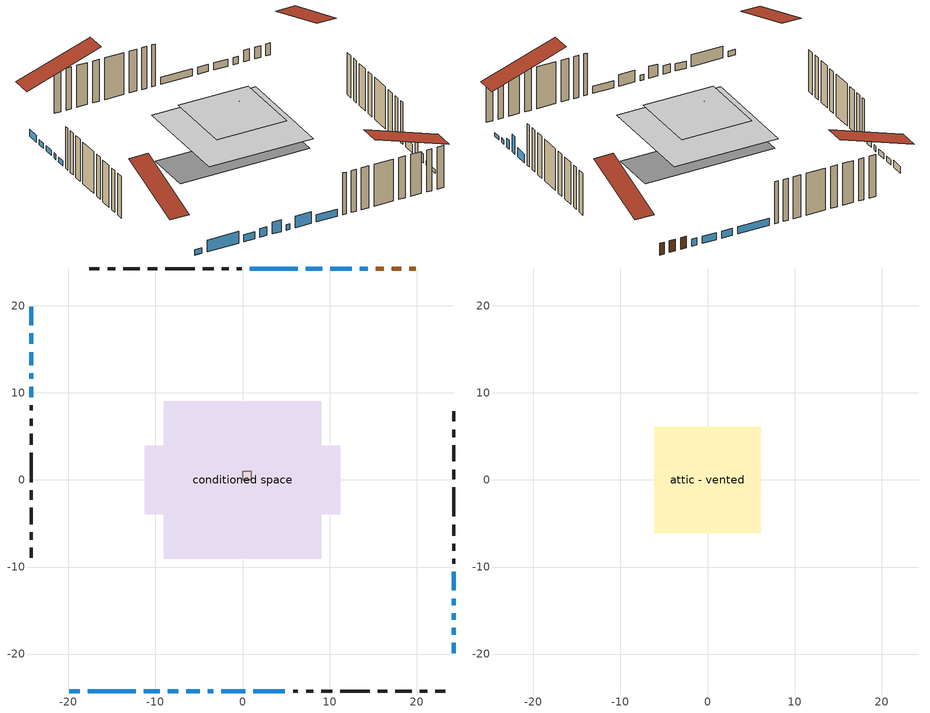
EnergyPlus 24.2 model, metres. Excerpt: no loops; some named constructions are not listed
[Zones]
central ac airloop ret air zone
 floor adiabatic (AdiabaticConst): 0,0 0,1 1,1 1,0 z0
 wall adiabatic (AdiabaticConst): 0,1 0,0 1,0 1,1 0,1 z0:1
 ceiling adiabatic (AdiabaticConst): 1,0 1,1 0,1 0,0 z1
conditioned space
 floor adiabatic (AdiabaticFloorConstruction): -9.06,-9.06 -9.06,9.06 9.06,9.06 9.06,-9.06 z4.88
 floor foundation (Slab1 construction): -11.21,-3.93 -11.21,3.93 11.21,3.93 11.21,-3.93 z0
 wall outside (AdiabaticWallConstruction 1): 19.91,24.25 19.16,24.25 / 18.23,24.25 17.18,24.25 / 16.25,24.25 15.31,24.25 z0:2.03
 wall outside (AdiabaticWallConstruction): 14.39,24.25 13.47,24.25 / -24.25,19.91 -24.25,17.78 / 12.54,24.25 10.1,24.25 / -11.35,-24.25 -9.52,-24.25 / 9.18,24.25 7.27,24.25 / 6.34,24.25 0.85,24.25 / 1.22,-24.25 4.88,-24.25 z0:1.22; -19.92,-24.25 -18.69,-24.25 / -24.25,16.85 -24.25,15.63 / -24.25,14.7 -24.25,13.18 / -24.25,12.25 -24.25,11.64 / -24.25,10.71 -24.25,9.49 / -3.99,-24.25 -3.38,-24.25 z0:0.92; 24.25,-19.92 24.25,-18.69 z0:0.61; 24.25,-17.77 24.25,-17 z0:0.76; -17.77,-24.25 -12.28,-24.25 / -6.45,-24.25 -4.92,-24.25 / -2.45,-24.25 0.29,-24.25 z0:2.03; 24.25,-16.08 24.25,-15.31 z0:1.53; 24.25,-14.38 24.25,-13.62 z0:3.05; -8.59,-24.25 -7.37,-24.25 / 24.25,-12.69 24.25,-10.56 z0:1.52
 wall outside (Wall1 construction): -0.07,24.25 -0.64,24.25 / 5.81,-24.25 6.37,-24.25 / -24.25,8.56 -24.25,7.99 / 24.25,-9.63 24.25,-9.06 z0:7.32
 wall outside (Wall3 construction): -1.57,24.25 -2.39,24.25 / 7.3,-24.25 8.12,-24.25 / -24.25,7.07 -24.25,6.25 / 24.25,-8.13 24.25,-7.32 z0:7.32
 wall outside (Wall4 construction): -3.32,24.25 -4.59,24.25 / 9.05,-24.25 10.32,-24.25 / -24.25,5.32 -24.25,4.05 / 24.25,-6.39 24.25,-5.12 z0:7.32
 wall outside (Wall5 construction): -5.51,24.25 -8.87,24.25 / 11.25,-24.25 14.61,-24.25 / -24.25,3.12 -24.25,-0.24 / 24.25,-4.19 24.25,-0.83 z0:7.32
 wall outside (Wall6 construction): -9.8,24.25 -10.91,24.25 / 15.53,-24.25 16.64,-24.25 / -24.25,-1.17 -24.25,-2.27 / 24.25,0.1 24.25,1.2 z0:7.32
 wall outside (Wall7 construction): -11.84,24.25 -13.72,24.25 / 17.57,-24.25 19.45,-24.25 / -24.25,-3.2 -24.25,-5.08 / 24.25,2.13 24.25,4.01 z0:7.32
 wall outside (Wall8 construction): -14.64,24.25 -15.51,24.25 / 20.38,-24.25 21.24,-24.25 / -24.25,-6.01 -24.25,-6.87 / 24.25,4.94 24.25,5.8 z0:7.32
 wall outside (Wall9 construction): -16.44,24.25 -17.59,24.25 / 22.17,-24.25 23.32,-24.25 / -24.25,-7.8 -24.25,-8.95 / 24.25,6.73 24.25,7.88 z0:7.32
 window (WindowConstruction 21): 14.39,24.25 13.47,24.25 z0:1.22
 window (WindowConstruction 5): -19.91,-24.25 -18.69,-24.25 z0:0.91
 window (WindowConstruction 6): -24.25,19.91 -24.25,17.78 z0:1.22
 window (WindowConstruction 7): -24.25,16.85 -24.25,15.63 z0:0.91
 window (WindowConstruction 8): 24.25,-19.91 24.25,-18.69 z0:0.61
 window (WindowConstruction 9): 24.25,-17.77 24.25,-17 z0:0.76
 window (WindowConstruction 10): 12.54,24.25 10.1,24.25 z0:1.22
 window (WindowConstruction 11): -17.77,-24.25 -12.28,-24.25 z0:2.03
 window (WindowConstruction 12): -11.35,-24.25 -9.52,-24.25 z0:1.22
 window (WindowConstruction 13): -24.25,14.7 -24.25,13.18 z0:0.91
 window (WindowConstruction 14): -24.25,12.25 -24.25,11.64 z0:0.91
 window (WindowConstruction 15): 24.25,-16.07 24.25,-15.31 z0:1.52
 window (WindowConstruction 16): 24.25,-14.38 24.25,-13.62 z0:3.05
 window (WindowConstruction 17): 9.18,24.25 7.27,24.25 z0:1.22
 window (WindowConstruction 18): -8.59,-24.25 -7.37,-24.25 z0:1.52
 window (WindowConstruction 19): -6.44,-24.25 -4.92,-24.25 z0:2.03
 window (WindowConstruction 20): -24.25,10.71 -24.25,9.49 z0:0.91
 window (WindowConstruction): 24.25,-12.69 24.25,-10.56 z0:1.52
 window (WindowConstruction 1): 6.34,24.25 0.86,24.25 z0:1.22
 window (WindowConstruction 2): -3.99,-24.25 -3.38,-24.25 z0:0.91
 window (WindowConstruction 3): -2.45,-24.25 0.29,-24.25 z0:2.03
 window (WindowConstruction 4): 1.22,-24.25 4.88,-24.25 z0:1.22
 door (Door): 19.91,24.25 19.16,24.25 z0:2.03
 door (Door 1): 18.23,24.25 17.18,24.25 z0:2.03
 door (Door 2): 16.25,24.25 15.32,24.25 z0:2.03
 ceiling adiabatic (AdiabaticFloorConstruction): 9.06,-9.06 9.06,9.06 -9.06,9.06 -9.06,-9.06 z4.88
attic - vented
 floor to conditioned space (Floor1 construction Reversed): -6.1,-6.1 -6.1,6.1 6.1,6.1 6.1,-6.1 z7.32
 floor to conditioned space (Floor2 construction Reversed): -2.62,-2.62 -2.62,2.62 2.62,2.62 2.62,-2.62 z7.32
 roof outside (Roof1 construction): 20.84,24.25,7.32 20.84,11.32,11.62 24.25,11.32,11.62 24.25,24.25,7.32; -20.84,-24.25,7.32 -20.84,-11.32,11.62 -24.25,-11.32,11.62 -24.25,-24.25,7.32; -24.25,20.84,7.32 -11.32,20.84,11.62 -11.32,24.25,11.62 -24.25,24.25,7.32; 24.25,-20.84,7.32 11.32,-20.84,11.62 11.32,-24.25,11.62 24.25,-24.25,7.32
[Construction]
Floor1 construction: ceiling loosefill ins, ceiling stud and cavity, gypsum board
Floor2 construction: ceiling loosefill ins 1, ceiling stud and cavity 1, gypsum board
[EnergyManagementSystem:Program]
central_ac_airloop_0_duct_program: Set central_ac_airloop_AH_MFR = central_ac_airloop_AH_MFR_s; Set central_ac_airloop_Fan_RTF = 0; Set central_ac_airloop_Fan_RTF = central_ac_airloop_Fan_RTF + central_ac_airloop_Fan_RTF_s; Set central_ac_airloop_AH_VFR = central_ac_airloop_AH_VFR_s; Set central_ac_airloop_AH_Tout = central_ac_airloop_AH_Tout_s; Set central_ac_airloop_AH_Wout = central_ac_airloop_AH_Wout_s; Set central_ac_airloop_RA_T = central_ac_airloop_RA_T_s; Set central_ac_airloop_Ra_W = central_ac_airloop_Ra_W_s; Set central_ac_airloop_0_DZ_T = central_ac_airloop_0_DZ_T_s; Set central_ac_airloop_0_DZ_W = central_ac_airloop_0_DZ_W_s; Run central_ac_airloop_0_duct_subroutine; Set central_ac_airloop_0_SupSensLkToCond_act = central_ac_airloop_0_SupSensLkToCond; Set central_ac_airloop_0_SupLatLkToCond_act = central_ac_airloop_0_SupLatLkToCond; Set central_ac_airloop_0_SupCondToLv_act = central_ac_airloop_0_SupCondToLv; Set central_ac_airloop_0_RetSensLkToRP_act = central_ac_airloop_0_RetSensLkToRP; Set central_ac_airloop_0_RetLatLkToRP_act = central_ac_airloop_0_RetLatLkToRP; Set central_ac_airloop_0_RetCondToRP_act = central_ac_airloop_0_RetCondToRP; Set central_ac_airloop_0_RetCondToDZ_act = central_ac_airloop_0_RetCondToDZ; Set central_ac_airloop_0_SupCondToDZ_act = central_ac_airloop_0_SupCondToDZ; Set central_ac_airloop_0_SupSensLkToDZ_act = central_ac_airloop_0_SupSensLkToDZ; Set central_ac_airloop_0_SupLatLkToDZ_act = central_ac_airloop_0_SupLatLkToDZ; Set central_ac_airloop_0_ZoneMixDZToCond_mix_act = central_ac_airloop_0_ZoneMixDZToCond; Set central_ac_airloop_0_ZoneMixCondToDZ_mix_act = central_ac_airloop_0_ZoneMixCondToDZ
central_ac_supply_fan_disaggregate_program: Set central_ac_supply_fan_clg = 0; If central_ac_clg_coil_s > 0; Set central_ac_supply_fan_clg = central_ac_supply_fan_s; EndIf
component_loads_program: Set loads_htg_walls = 0; Set loads_htg_rim_joists = 0; Set loads_htg_foundation_walls = 0; Set loads_htg_floors = 0; Set loads_htg_slabs = 0; Set loads_htg_ceilings = 0; Set loads_htg_roofs = 0; Set loads_htg_windows_conduction = 0; Set loads_htg_windows_solar = 0; Set loads_htg_doors = 0; Set loads_htg_skylights_conduction = 0; Set loads_htg_skylights_solar = 0; Set loads_htg_internal_mass = 0; Set loads_htg_intgains = 0; Set loads_htg_lighting = 0; Set loads_htg_infil = 0; Set loads_htg_mechvent = 0; Set loads_htg_natvent = 0; Set loads_htg_whf = 0; Set loads_htg_ducts = 0; Set loads_clg_walls = 0; Set loads_clg_rim_joists = 0; Set loads_clg_foundation_walls = 0; Set loads_clg_floors = 0; Set loads_clg_slabs = 0; Set loads_clg_ceilings = 0; Set loads_clg_roofs = 0; Set loads_clg_windows_conduction = 0; Set loads_clg_windows_solar = 0; Set loads_clg_doors = 0; Set loads_clg_skylights_conduction = 0; Set loads_clg_skylights_solar = 0; Set loads_clg_internal_mass = 0; Set loads_clg_intgains = 0; Set loads_clg_lighting = 0; Set loads_clg_infil = 0; Set loads_clg_mechvent = 0; Set loads_clg_natvent = 0; Set loads_clg_whf = 0; Set loads_clg_ducts = 0; Set hr_walls = 0; Set hr_walls = hr_walls + s_conv_5 + s_ig_5 + s_sol_5 + s_lgt_5 + s_surf_5; Set hr_walls = hr_walls + s_conv_6 + s_ig_6 + s_sol_6 + s_lgt_6 + s_surf_6; Set hr_walls = hr_walls + s_conv_7 + s_ig_7 + s_sol_7 + s_lgt_7 + s_surf_7; Set hr_walls = hr_walls + s_conv_8 + s_ig_8 + s_sol_8 + s_lgt_8 + s_surf_8; Set hr_walls = hr_walls + s_conv_9 + s_ig_9 + s_sol_9 + s_lgt_9 + s_surf_9; Set hr_walls = hr_walls + s_conv_10 + s_ig_10 + s_sol_10 + s_lgt_10 + s_surf_10; Set hr_walls = hr_walls + s_conv_11 + s_ig_11 + s_sol_11 + s_lgt_11 + s_surf_11; Set hr_walls = hr_walls + s_conv_12 + s_ig_12 + s_sol_12 + s_lgt_12 + s_surf_12; Set hr_walls = hr_walls + s_conv_13 + s_ig_13 + s_sol_13 + s_lgt_13 + s_surf_13; Set hr_walls = hr_walls + s_conv_14 + s_ig_14 + s_sol_14 + s_lgt_14 + s_surf_14; Set hr_walls = hr_walls + s_conv_15 + s_ig_15 + s_sol_15 + s_lgt_15 + s_surf_15; Set hr_walls = hr_walls + s_conv_16 + s_ig_16 + s_sol_16 + s_lgt_16 + s_surf_16; Set hr_walls = hr_walls + s_conv_17 + s_ig_17 + s_sol_17 + s_lgt_17 + s_surf_17; Set hr_walls = hr_walls + s_conv_18 + s_ig_18 + s_sol_18 + s_lgt_18 + s_surf_18; Set hr_walls = hr_walls + s_conv_19 + s_ig_19 + s_sol_19 + s_lgt_19 + s_surf_19; Set hr_walls = hr_walls + s_conv_20 + s_ig_20 + s_sol_20 + s_lgt_20 + s_surf_20; Set hr_walls = hr_walls + s_conv_21 + s_ig_21 + s_sol_21 + s_lgt_21 + s_surf_21; Set hr_walls = hr_walls + s_conv_22 + s_ig_22 + s_sol_22 + s_lgt_22 + s_surf_22; Set hr_walls = hr_walls + s_conv_23 + s_ig_23 + s_sol_23 + s_lgt_23 + s_surf_23; Set hr_walls = hr_walls + s_conv_24 + s_ig_24 + s_sol_24 + s_lgt_24 + s_surf_24; Set hr_walls = hr_walls + s_conv_25 + s_ig_25 + s_sol_25 + s_lgt_25 + s_surf_25; Set hr_walls = hr_walls + s_conv_26 + s_ig_26 + s_sol_26 + s_lgt_26 + s_surf_26; Set hr_walls = hr_walls + s_conv_27 + s_ig_27 + s_sol_27 + s_lgt_27 + s_surf_27; Set hr_walls = hr_walls + s_conv_28 + s_ig_28 + s_sol_28 + s_lgt_28 + s_surf_28; Set hr_walls = hr_walls + s_conv_29 + s_ig_29 + s_sol_29 + s_lgt_29 + s_surf_29; Set hr_walls = hr_walls + s_conv_30 + s_ig_30 + s_sol_30 + s_lgt_30 + s_surf_30; Set hr_walls = hr_walls + s_conv_31 + s_ig_31 + s_sol_31 + s_lgt_31 + s_surf_31; Set hr_walls = hr_walls + s_conv_32 + s_ig_32 + s_sol_32 + s_lgt_32 + s_surf_32; Set hr_walls = hr_walls + s_conv_33 + s_ig_33 + s_sol_33 + s_lgt_33 + s_surf_33; Set hr_walls = hr_walls + s_conv_34 + s_ig_34 + s_sol_34 + s_lgt_34 + s_surf_34; Set hr_walls = hr_walls + s_conv_35 + s_ig_35 + s_sol_35 + s_lgt_35 + s_surf_35; Set hr_walls = hr_walls + s_conv_36 + s_ig_36 + s_sol_36 + s_lgt_36 + s_surf_36; Set hr_rim_joists = 0; Set hr_foundation_walls = 0; Set hr_floors = 0; Set hr_slabs = 0; Set hr_slabs = hr_slabs + s_conv_4 + s_ig_4 + s_sol_4 + s_lgt_4 + s_surf_4; Set hr_ceilings = 0; Set hr_ceilings = hr_ceilings + s_conv + s_ig + s_sol + s_lgt + s_surf; Set hr_ceilings = hr_ceilings + s_conv_1 + s_ig_1 + s_sol_1 + s_lgt_1 + s_surf_1; Set hr_roofs = 0; Set hr_windows_conduction = 0; Set hr_windows_conduction = hr_windows_conduction + ss_conv_3; Set hr_windows_conduction = hr_windows_conduction + ss_ig_3; Set hr_windows_conduction = hr_windows_conduction + ss_surf_3; Set hr_windows_conduction = hr_windows_conduction + ss_conv_4; Set hr_windows_conduction = hr_windows_conduction + ss_ig_4; Set hr_windows_conduction = hr_windows_conduction + ss_surf_4; Set hr_windows_conduction = hr_windows_conduction + ss_conv_5; Set hr_windows_conduction = hr_windows_conduction + ss_ig_5; Set hr_windows_conduction = hr_windows_conduction + ss_surf_5; Set hr_windows_conduction = hr_windows_conduction + ss_conv_6; Set hr_windows_conduction = hr_windows_conduction + ss_ig_6; Set hr_windows_conduction = hr_windows_conduction + ss_surf_6; Set hr_windows_conduction = hr_windows_conduction + ss_conv_7; Set hr_windows_conduction = hr_windows_conduction + ss_ig_7; Set hr_windows_conduction = hr_windows_conduction + ss_surf_7; Set hr_windows_conduction = hr_windows_conduction + ss_conv_8; Set hr_windows_conduction = hr_windows_conduction + ss_ig_8; Set hr_windows_conduction = hr_windows_conduction + ss_surf_8; Set hr_windows_conduction = hr_windows_conduction + ss_conv_9; Set hr_windows_conduction = hr_windows_conduction + ss_ig_9; Set hr_windows_conduction = hr_windows_conduction + ss_surf_9; Set hr_windows_conduction = hr_windows_conduction + ss_conv_10; Set hr_windows_conduction = hr_windows_conduction + ss_ig_10; Set hr_windows_conduction = hr_windows_conduction + ss_surf_10; Set hr_windows_conduction = hr_windows_conduction + ss_conv_11; Set hr_windows_conduction = hr_windows_conduction + ss_ig_11; Set hr_windows_conduction = hr_windows_conduction + ss_surf_11; Set hr_windows_conduction = hr_windows_conduction + ss_conv_12; Set hr_windows_conduction = hr_windows_conduction + ss_ig_12; Set hr_windows_conduction = hr_windows_conduction + ss_surf_12; Set hr_windows_conduction = hr_windows_conduction + ss_conv_13; Set hr_windows_conduction = hr_windows_conduction + ss_ig_13; Set hr_windows_conduction = hr_windows_conduction + ss_surf_13; Set hr_windows_conduction = hr_windows_conduction + ss_conv_14; Set hr_windows_conduction = hr_windows_conduction + ss_ig_14; Set hr_windows_conduction = hr_windows_conduction + ss_surf_14; Set hr_windows_conduction = hr_windows_conduction + ss_conv_15; Set hr_windows_conduction = hr_windows_conduction + ss_ig_15; Set hr_windows_conduction = hr_windows_conduction + ss_surf_15; Set hr_windows_conduction = hr_windows_conduction + ss_conv_16; Set hr_windows_conduction = hr_windows_conduction + ss_ig_16; Set hr_windows_conduction = hr_windows_conduction + ss_surf_16; Set hr_windows_conduction = hr_windows_conduction + ss_conv_17; Set hr_windows_conduction = hr_windows_conduction + ss_ig_17; Set hr_windows_conduction = hr_windows_conduction + ss_surf_17; Set hr_windows_conduction = hr_windows_conduction + ss_conv_18; Set hr_windows_conduction = hr_windows_conduction + ss_ig_18; Set hr_windows_conduction = hr_windows_conduction + ss_surf_18; Set hr_windows_conduction = hr_windows_conduction + ss_conv_19; Set hr_windows_conduction = hr_windows_conduction + ss_ig_19; Set hr_windows_conduction = hr_windows_conduction + ss_surf_19; Set hr_windows_conduction = hr_windows_conduction + ss_conv_20; Set hr_windows_conduction = hr_windows_conduction + ss_ig_20; Set hr_windows_conduction = hr_windows_conduction + ss_surf_20; Set hr_windows_conduction = hr_windows_conduction + ss_conv_21; Set hr_windows_conduction = hr_windows_conduction + ss_ig_21; Set hr_windows_conduction = hr_windows_conduction + ss_surf_21; Set hr_windows_conduction = hr_windows_conduction + ss_conv_22; Set hr_windows_conduction = hr_windows_conduction + ss_ig_22; Set hr_windows_conduction = hr_windows_conduction + ss_surf_22; Set hr_windows_conduction = hr_windows_conduction + ss_conv_23; Set hr_windows_conduction = hr_windows_conduction + ss_ig_23; Set hr_windows_conduction = hr_windows_conduction + ss_surf_23; Set hr_windows_conduction = hr_windows_conduction + ss_conv_24; Set hr_windows_conduction = hr_windows_conduction + ss_ig_24; Set hr_windows_conduction = hr_windows_conduction + ss_surf_24; Set hr_windows_solar = 0; Set hr_windows_solar = hr_windows_solar - ss_trans_in * ZoneTimestep * 3600 + ss_back_out * ZoneTimestep * 3600 + ss_trans_out * ZoneTimestep * 3600; Set hr_windows_solar = hr_windows_solar - ss_trans_in_1 * ZoneTimestep * 3600 + ss_back_out_1 * ZoneTimestep * 3600 + ss_trans_out_1 * ZoneTimestep * 3600; Set hr_windows_solar = hr_windows_solar - ss_trans_in_2 * ZoneTimestep * 3600 + ss_back_out_2 * ZoneTimestep * 3600 + ss_trans_out_2 * ZoneTimestep * 3600; Set hr_windows_solar = hr_windows_solar - ss_trans_in_3 * ZoneTimestep * 3600 + ss_back_out_3 * ZoneTimestep * 3600 + ss_trans_out_3 * ZoneTimestep * 3600; Set hr_windows_solar = hr_windows_solar - ss_trans_in_4 * ZoneTimestep * 3600 + ss_back_out_4 * ZoneTimestep * 3600 + ss_trans_out_4 * ZoneTimestep * 3600; Set hr_windows_solar = hr_windows_solar - ss_trans_in_5 * ZoneTimestep * 3600 + ss_back_out_5 * ZoneTimestep * 3600 + ss_trans_out_5 * ZoneTimestep * 3600; Set hr_windows_solar = hr_windows_solar - ss_trans_in_6 * ZoneTimestep * 3600 + ss_back_out_6 * ZoneTimestep * 3600 + ss_trans_out_6 * ZoneTimestep * 3600; Set hr_windows_solar = hr_windows_solar - ss_trans_in_7 * ZoneTimestep * 3600 + ss_back_out_7 * ZoneTimestep * 3600 + ss_trans_out_7 * ZoneTimestep * 3600; Set hr_windows_solar = hr_windows_solar - ss_trans_in_8 * ZoneTimestep * 3600 + ss_back_out_8 * ZoneTimestep * 3600 + ss_trans_out_8 * ZoneTimestep * 3600; Set hr_windows_solar = hr_windows_solar - ss_trans_in_9 * ZoneTimestep * 3600 + ss_back_out_9 * ZoneTimestep * 3600 + ss_trans_out_9 * ZoneTimestep * 3600; Set hr_windows_solar = hr_windows_solar - ss_trans_in_10 * ZoneTimestep * 3600 + ss_back_out_10 * ZoneTimestep * 3600 + ss_trans_out_10 * ZoneTimestep * 3600; Set hr_windows_solar = hr_windows_solar - ss_trans_in_11 * ZoneTimestep * 3600 + ss_back_out_11 * ZoneTimestep * 3600 + ss_trans_out_11 * ZoneTimestep * 3600; Set hr_windows_solar = hr_windows_solar - ss_trans_in_12 * ZoneTimestep * 3600 + ss_back_out_12 * ZoneTimestep * 3600 + ss_trans_out_12 * ZoneTimestep * 3600; Set hr_windows_solar = hr_windows_solar - ss_trans_in_13 * ZoneTimestep * 3600 + ss_back_out_13 * ZoneTimestep * 3600 + ss_trans_out_13 * ZoneTimestep * 3600; Set hr_windows_solar = hr_windows_solar - ss_trans_in_14 * ZoneTimestep * 3600 + ss_back_out_14 * ZoneTimestep * 3600 + ss_trans_out_14 * ZoneTimestep * 3600; Set hr_windows_solar = hr_windows_solar - ss_trans_in_15 * ZoneTimestep * 3600 + ss_back_out_15 * ZoneTimestep * 3600 + ss_trans_out_15 * ZoneTimestep * 3600; Set hr_windows_solar = hr_windows_solar - ss_trans_in_16 * ZoneTimestep * 3600 + ss_back_out_16 * ZoneTimestep * 3600 + ss_trans_out_16 * ZoneTimestep * 3600; Set hr_windows_solar = hr_windows_solar - ss_trans_in_17 * ZoneTimestep * 3600 + ss_back_out_17 * ZoneTimestep * 3600 + ss_trans_out_17 * ZoneTimestep * 3600; Set hr_windows_solar = hr_windows_solar - ss_trans_in_18 * ZoneTimestep * 3600 + ss_back_out_18 * ZoneTimestep * 3600 + ss_trans_out_18 * ZoneTimestep * 3600; Set hr_windows_solar = hr_windows_solar - ss_trans_in_19 * ZoneTimestep * 3600 + ss_back_out_19 * ZoneTimestep * 3600 + ss_trans_out_19 * ZoneTimestep * 3600; Set hr_windows_solar = hr_windows_solar - ss_trans_in_20 * ZoneTimestep * 3600 + ss_back_out_20 * ZoneTimestep * 3600 + ss_trans_out_20 * ZoneTimestep * 3600; Set hr_windows_solar = hr_windows_solar - ss_trans_in_21 * ZoneTimestep * 3600 + ss_back_out_21 * ZoneTimestep * 3600 + ss_trans_out_21 * ZoneTimestep * 3600; Set hr_doors = 0; Set hr_doors = hr_doors + ss_sol; Set hr_doors = hr_doors + ss_lgt; Set hr_doors = hr_doors + ss_conv; Set hr_doors = hr_doors + ss_ig; Set hr_doors = hr_doors + ss_surf; Set hr_doors = hr_doors + ss_sol_1; Set hr_doors = hr_doors + ss_lgt_1; Set hr_doors = hr_doors + ss_conv_1; Set hr_doors = hr_doors + ss_ig_1; Set hr_doors = hr_doors + ss_surf_1; Set hr_doors = hr_doors + ss_sol_2; Set hr_doors = hr_doors + ss_lgt_2; Set hr_doors = hr_doors + ss_conv_2; Set hr_doors = hr_doors + ss_ig_2; Set hr_doors = hr_doors + ss_surf_2; Set hr_skylights_conduction = 0; Set hr_skylights_solar = 0; Set hr_internal_mass = 0; Set hr_internal_mass = hr_internal_mass + s_conv_2 + s_ig_2 + s_sol_2 + s_lgt_2 + s_surf_2; Set hr_internal_mass = hr_internal_mass + s_conv_3 + s_ig_3 + s_sol_3 + s_lgt_3 + s_surf_3; Set hr_internal_mass = hr_internal_mass + im_conv + im_ig + im_sol + im_lgt + im_surf; Set hr_internal_mass = hr_internal_mass + im_conv_1 + im_ig_1 + im_sol_1 + im_lgt_1 + im_surf_1; Set hr_intgains = 0; Set hr_intgains = hr_intgains - ig_ee_conv - ig_ee_rad - ig_ee_conv_1 - ig_ee_rad_1 - ig_ee_conv_2 - ig_ee_rad_2 - ig_ee_conv_3 - ig_ee_rad_3 - ig_ee_conv_4 - ig_ee_rad_4 - ig_ee_conv_5 - ig_ee_rad_5 - ig_ee_conv_6 - ig_ee_rad_6 - ig_oe_conv - ig_oe_rad - ig_oe_conv_1 - ig_oe_rad_1 - ig_oe_conv_2 - ig_oe_rad_2 - ig_oe_conv_3 - ig_oe_rad_3 - ig_oe_conv_4 - ig_oe_rad_4 - ig_ppl_conv - ig_ppl_rad; Set hr_lighting = 0; Set hr_lighting = hr_lighting - ig_lgt_conv - ig_lgt_rad - ig_lgt_vis; Set hr_infil = 0; Set hr_infil = hr_infil - airflow_gain + airflow_loss; Set hr_natvent = 0; Set hr_natvent = hr_natvent - airflow_gain_1 + airflow_loss_1; Set hr_whf = 0; Set hr_whf = hr_whf - airflow_gain_2 + airflow_loss_2; Set hr_mechvent = 0; Set hr_mechvent = hr_mechvent - mv_conv - mv_rad - mv_conv_1 - mv_rad_1 - mv_conv_2 - mv_rad_2 - mv_conv_3 - mv_rad_3; Set hr_ducts = 0; Set hr_ducts = hr_ducts - ducts_conv - ducts_rad - ducts_conv_1 - ducts_rad_1 - ducts_conv_2 - ducts_rad_2 - ducts_conv_3 - ducts_rad_3 - ducts_conv_4 - ducts_rad_4 - ducts_conv_5 - ducts_rad_5; Set hr_intgains = hr_intgains + dhw_loss * (0.64*(1-dhw_rtf) + 1.0*dhw_rtf); Set hr_ducts = hr_ducts + (duct_mix_loss_1 - duct_mix_gain_1); Set htg_mode = 0; Set clg_mode = 0; If (htg_load_cond > 0); Set htg_mode = 1.0; ElseIf (clg_load_cond > 0); Set clg_mode = 1.0; Else; Set htg_season = 0; Set clg_season = 0; If ((DayOfYear >= 1) && (DayOfYear <= 365)); Set clg_season = 1; EndIf; If ((DayOfYear >= 1) && (DayOfYear <= 365)); Set htg_season = 1; EndIf; If ((airflow_gain_1 <> 0) || (airflow_loss_1 <> 0)) && (clg_season == 1); Set clg_mode = 1.0; ElseIf ((airflow_gain_2 <> 0) || (airflow_loss_2 <> 0)) && (clg_season == 1); Set clg_mode = 1.0; Else; Set Tmid_setpoint = (htg_sp_s_1 + clg_sp_s_1) / 2; If (tin_s_1 > Tmid_setpoint) && (clg_season == 1); Set clg_mode = 1.0; ElseIf (tin_s_1 < Tmid_setpoint) && (htg_season == 1); Set htg_mode = 1.0; EndIf; EndIf; EndIf; Set loads_htg_walls = loads_htg_walls + (hr_walls * htg_mode * 1); Set loads_htg_rim_joists = loads_htg_rim_joists + (hr_rim_joists * htg_mode * 1); Set loads_htg_foundation_walls = loads_htg_foundation_walls + (hr_foundation_walls * htg_mode * 1); Set loads_htg_floors = loads_htg_floors + (hr_floors * htg_mode * 1); Set loads_htg_slabs = loads_htg_slabs + (hr_slabs * htg_mode * 1); Set loads_htg_ceilings = loads_htg_ceilings + (hr_ceilings * htg_mode * 1); Set loads_htg_roofs = loads_htg_roofs + (hr_roofs * htg_mode * 1); Set loads_htg_windows_conduction = loads_htg_windows_conduction + (hr_windows_conduction * htg_mode * 1); Set loads_htg_windows_solar = loads_htg_windows_solar + (hr_windows_solar * htg_mode * 1); Set loads_htg_doors = loads_htg_doors + (hr_doors * htg_mode * 1); Set loads_htg_skylights_conduction = loads_htg_skylights_conduction + (hr_skylights_conduction * htg_mode * 1); Set loads_htg_skylights_solar = loads_htg_skylights_solar + (hr_skylights_solar * htg_mode * 1); Set loads_htg_internal_mass = loads_htg_internal_mass + (hr_internal_mass * htg_mode * 1); Set loads_htg_intgains = loads_htg_intgains + (hr_intgains * htg_mode * 1); Set loads_htg_lighting = loads_htg_lighting + (hr_lighting * htg_mode * 1); Set loads_htg_infil = loads_htg_infil + (hr_infil * htg_mode * 1); Set loads_htg_mechvent = loads_htg_mechvent + (hr_mechvent * htg_mode * 1); Set loads_htg_natvent = loads_htg_natvent + (hr_natvent * htg_mode * 1); Set loads_htg_whf = loads_htg_whf + (hr_whf * htg_mode * 1); Set loads_htg_ducts = loads_htg_ducts + (hr_ducts * htg_mode * 1); Set loads_clg_walls = loads_clg_walls + (-hr_walls * clg_mode * 1); Set loads_clg_rim_joists = loads_clg_rim_joists + (-hr_rim_joists * clg_mode * 1); Set loads_clg_foundation_walls = loads_clg_foundation_walls + (-hr_foundation_walls * clg_mode * 1); Set loads_clg_floors = loads_clg_floors + (-hr_floors * clg_mode * 1); Set loads_clg_slabs = loads_clg_slabs + (-hr_slabs * clg_mode * 1); Set loads_clg_ceilings = loads_clg_ceilings + (-hr_ceilings * clg_mode * 1); Set loads_clg_roofs = loads_clg_roofs + (-hr_roofs * clg_mode * 1); Set loads_clg_windows_conduction = loads_clg_windows_conduction + (-hr_windows_conduction * clg_mode * 1); Set loads_clg_windows_solar = loads_clg_windows_solar + (-hr_windows_solar * clg_mode * 1); Set loads_clg_doors = loads_clg_doors + (-hr_doors * clg_mode * 1); Set loads_clg_skylights_conduction = loads_clg_skylights_conduction + (-hr_skylights_conduction * clg_mode * 1); Set loads_clg_skylights_solar = loads_clg_skylights_solar + (-hr_skylights_solar * clg_mode * 1); Set loads_clg_internal_mass = loads_clg_internal_mass + (-hr_internal_mass * clg_mode * 1); Set loads_clg_intgains = loads_clg_intgains + (-hr_intgains * clg_mode * 1); Set loads_clg_lighting = loads_clg_lighting + (-hr_lighting * clg_mode * 1); Set loads_clg_infil = loads_clg_infil + (-hr_infil * clg_mode * 1); Set loads_clg_mechvent = loads_clg_mechvent + (-hr_mechvent * clg_mode * 1); Set loads_clg_natvent = loads_clg_natvent + (-hr_natvent * clg_mode * 1); Set loads_clg_whf = loads_clg_whf + (-hr_whf * clg_mode * 1); Set loads_clg_ducts = loads_clg_ducts + (-hr_ducts * clg_mode * 1)
fridge_schedule_program: Set Tin = fridge_tin_s*(9.0/5.0)+32.0; Set fridge_schedule_act = 0; If (Hour == 0); Set fridge_schedule_act = (-0.487+0.019*Tin); ElseIf (Hour == 1); Set fridge_schedule_act = (-0.34+0.016*Tin); ElseIf (Hour == 2); Set fridge_schedule_act = (-0.37+0.017*Tin); ElseIf (Hour == 3); Set fridge_schedule_act = (-0.361+0.016*Tin); ElseIf (Hour == 4); Set fridge_schedule_act = (-0.515+0.018*Tin); ElseIf (Hour == 5); Set fridge_schedule_act = (-0.684+0.021*Tin); ElseIf (Hour == 6); Set fridge_schedule_act = (-0.471+0.019*Tin); ElseIf (Hour == 7); Set fridge_schedule_act = (-0.159+0.015*Tin); ElseIf (Hour == 8); Set fridge_schedule_act = (-0.079+0.015*Tin); ElseIf (Hour == 9); Set fridge_schedule_act = (-0.417+0.019*Tin); ElseIf (Hour == 10); Set fridge_schedule_act = (-0.411+0.018*Tin); ElseIf (Hour == 11); Set fridge_schedule_act = (-0.386+0.018*Tin); ElseIf (Hour == 12); Set fridge_schedule_act = (-0.24+0.016*Tin); ElseIf (Hour == 13); Set fridge_schedule_act = (-0.314+0.017*Tin); ElseIf (Hour == 14); Set fridge_schedule_act = (-0.16+0.015*Tin); ElseIf (Hour == 15); Set fridge_schedule_act = (-0.121+0.015*Tin); ElseIf (Hour == 16); Set fridge_schedule_act = (-0.469+0.02*Tin); ElseIf (Hour == 17); Set fridge_schedule_act = (-0.412+0.02*Tin); ElseIf (Hour == 18); Set fridge_schedule_act = (-0.091+0.017*Tin); ElseIf (Hour == 19); Set fridge_schedule_act = (0.077+0.014*Tin); ElseIf (Hour == 20); Set fridge_schedule_act = (-0.118+0.016*Tin); ElseIf (Hour == 21); Set fridge_schedule_act = (-0.247+0.017*Tin); ElseIf (Hour == 22); Set fridge_schedule_act = (-0.445+0.019*Tin); ElseIf (Hour == 23); Set fridge_schedule_act = (-0.544+0.02*Tin); EndIf
infil_program: Set p_m = 0.14; Set p_s = 0.22; Set s_m = 270; Set s_s = 370; Set z_m = 9.99744; Set z_s = 5.356040220892129; Set f_t = (((s_m/z_m)^p_m)*((z_s/s_s)^p_s)); Set Tdiff = tin_s-tout_s; Set dT = @Abs Tdiff; Set c = 0.1957; Set Cs = 0.0978; Set Cw = 0.1507; Set n = 0.65; Set sft = (f_t*0.54); Set temp1 = ((c*Cw)*((sft*site_vw_s)^(2*n)))^2; Set Qinf = (((c*Cs*(dT^n))^2)+temp1)^0.5; Set Qinf = (@Max Qinf 0); Set mech_vent_house_fan_sensible_load_act = 0.0; Set mech_vent_house_fan_latent_load_act = 0.0; Set OASupInPb = out_pb_s; Set OASupInTemp = tout_s; Set OASupInW = out_wt_s; Set OASupRho = (@RhoAirFnPbTdbW OASupInPb OASupInTemp OASupInW); Set OASupCp = (@CpAirFnW OASupInW); Set OASupInEnth = (@HFnTdbW OASupInTemp OASupInW); Set ZoneTemp = tin_s; Set ZoneW = win_s; Set ZoneCp = (@CpAirFnW ZoneW); Set ZoneAirEnth = (@HFnTdbW ZoneTemp ZoneW); Set mech_vent_house_fan_cfis_act = 0.0; Set QWHV_cfis_sup = 0.0; Set QWHV_cfis_suppl_sup = 0.0; Set QWHV_cfis_suppl_exh = 0.0; Set Qrange = 0; Set Qbath = 0; Set Qdryer = 0; Set Qdryer = Qdryer + 0.00308 * clothes_dryer_exhaust_0_sch_s; Set QWHV_sup = 0.02667; Set QWHV_exh = 0.02667; Set Qsupply = QWHV_sup + QWHV_cfis_sup + QWHV_cfis_suppl_sup; Set Qexhaust = Qrange + Qbath + Qdryer + QWHV_exh + QWHV_cfis_suppl_exh; Set Qfan = (@Max Qexhaust Qsupply); Set Qducts = 0; Set Qducts = Qducts - central_ac_airloop_0_DuctImbalLkSupFanEquivCond; Set Qducts = Qducts + central_ac_airloop_0_DuctImbalLkExhFanEquivCond; If Qducts < 0; Set Qsupply = Qsupply - Qducts; Else; Set Qexhaust = Qexhaust + Qducts; EndIf; Set Qfan_with_ducts = (@Max Qexhaust Qsupply); Set Qimb = (@Abs (Qsupply - Qexhaust)); If Qinf + Qimb > 0; Set Qtot = Qfan_with_ducts + (Qinf^2) / (Qinf + Qimb); Else; Set Qtot = Qfan_with_ducts; EndIf; Set Qinf_adj = Qtot - Qfan; Set infil_flow_act = Qinf_adj; Set infil_program_Qinf = Qinf_adj; Set infil_program_Qfan = Qfan; Set Qload = Qfan; Set Effectiveness_Sens = 0.0; Set Effectiveness_Lat = 0.0; Set Fan_MFR = Qload * OASupRho; Set ZoneInEnth = OASupInEnth; Set ZoneInTemp = OASupInTemp; If Qload > 0; Set Effectiveness_Sens = Effectiveness_Sens + 0.0267 / Qload * 0.5929877580343165; Set Effectiveness_Lat = Effectiveness_Lat + 0.0267 / Qload * 0.0; EndIf; Set ERVCpMin = (@Min OASupCp ZoneCp); Set ERVSupOutTemp = OASupInTemp + ERVCpMin/OASupCp * Effectiveness_Sens * (ZoneTemp - OASupInTemp); Set ERVSupOutW = OASupInW + ERVCpMin/OASupCp * Effectiveness_Lat * (ZoneW - OASupInW); Set ERVSupOutEnth = (@HFnTdbW ERVSupOutTemp ERVSupOutW); Set ERVSensHeatTrans = Fan_MFR * OASupCp * (ERVSupOutTemp - OASupInTemp); Set ERVTotalHeatTrans = Fan_MFR * (ERVSupOutEnth - OASupInEnth); Set ERVLatHeatTrans = ERVTotalHeatTrans - ERVSensHeatTrans; Set ZoneInEnth = ERVSupOutEnth; Set ZoneInTemp = ERVSupOutTemp; Set FanTotalToCond = Fan_MFR * (ZoneInEnth - ZoneAirEnth); Set FanSensToCond = Fan_MFR * ZoneCp * (ZoneInTemp - ZoneTemp); Set FanLatToCond = FanTotalToCond - FanSensToCond; Set mech_vent_house_fan_sensible_load_act = mech_vent_house_fan_sensible_load_act + FanSensToCond; Set mech_vent_house_fan_latent_load_act = mech_vent_house_fan_latent_load_act + FanLatToCond
natural_vent_program: Set Tin = tin_s; Set Tout = tout_s; Set Wout = out_wt_s; Set Pbar = out_pb_s; Set Phiout = (@RhFnTdbWPb Tout Wout Pbar); Set MaxHR = 0.0115; Set Tnvsp = (htg_sp_s + clg_sp_s) / 2; Set NVavail = natural_vent_s; Set ClgSsnAvail = cool_season; Set Qnv = 0; Set Qwhf = 0; Set whole_house_fan_mix_act = 0; Set whole_house_fan_act = 0; If ((Wout < MaxHR) && (Tin > Tout) && (Tin > Tnvsp) && (ClgSsnAvail > 0)); Set WHF_Flow = 0; Set Adj = (Tin-Tnvsp)/(Tin-Tout); Set Adj = (@Min Adj 1); Set Adj = (@Max Adj 0); If (WHF_Flow > 0); Set Qwhf = WHF_Flow*Adj; Set whole_house_fan_mix_act = WHF_Flow*Adj; Set WHF_W = 0; Set whole_house_fan_act = WHF_W*Adj; ElseIf (NVavail > 0); Set NVArea = 0.0; Set Cs = 0.0001969980753893692; Set Cw = 3.285694017739939e-05; Set Tdiff = Tin-Tout; Set dT = (@Abs Tdiff); Set Vwind = site_vw_s; Set SGNV = NVArea*Adj*((((Cs*dT)+(Cw*(Vwind^2)))^0.5)/1000); Set MaxNV = 5.003333514345218; Set Qnv = (@Min SGNV MaxNV); EndIf; EndIf; Set natural_vent_flow_act = Qnv; Set whole_house_fan_flow_act = Qwhf; Set natural_vent_program_Qnv = Qnv; Set natural_vent_program_Qwhf = Qwhf
total_airflows_program: Set total_infil_flow_rate = 0; Set total_mechvent_flow_rate = 0; Set total_natvent_flow_rate = 0; Set total_whf_flow_rate = 0; Set total_infil_flow_rate = total_infil_flow_rate + (infil_program_Qinf * 1); Set total_mechvent_flow_rate = total_mechvent_flow_rate + (infil_program_Qfan * 1); Set total_natvent_flow_rate = total_natvent_flow_rate + (natural_vent_program_Qnv * 1); Set total_whf_flow_rate = total_whf_flow_rate + (natural_vent_program_Qwhf * 1)
total_loads_program: Set loads_htg_tot = 0; Set loads_clg_tot = 0; If htg_load_cond > 0; Set loads_htg_tot = loads_htg_tot + (htg_load_cond - clg_load_cond) * 1.0; Set loads_htg_tot = loads_htg_tot + (htg_load_duct - clg_load_duct) * 1.0; EndIf; Set loads_htg_tot = (@Max loads_htg_tot 0); If clg_load_cond > 0; Set loads_clg_tot = loads_clg_tot + (clg_load_cond - htg_load_cond) * 1.0; Set loads_clg_tot = loads_clg_tot + (clg_load_duct - htg_load_duct) * 1.0; EndIf; Set loads_clg_tot = (@Max loads_clg_tot 0)
unit_heater_supply_fan_disaggregate_program: Set unit_heater_supply_fan_primary_htg = 0; If unit_heater_htg_coil_s > 0; Set unit_heater_supply_fan_primary_htg = unit_heater_supply_fan_s; EndIf
unmet_hours_program: Set htg_unmet_hours = 0; Set clg_unmet_hours = 0; Set unit_htg_unmet_hours = 0; If ((DayOfYear >= 1) && (DayOfYear <= 365)); Set unit_htg_unmet_hours = unit_htg_unmet_hours + conditioned_space_htg_unmet_s; If unit_htg_unmet_hours > htg_unmet_hours; Set htg_unmet_hours = unit_htg_unmet_hours; EndIf; EndIf; Set unit_clg_unmet_hours = 0; If ((DayOfYear >= 1) && (DayOfYear <= 365)); Set unit_clg_unmet_hours = unit_clg_unmet_hours + conditioned_space_clg_unmet_s; If unit_clg_unmet_hours > clg_unmet_hours; Set clg_unmet_hours = unit_clg_unmet_hours; EndIf; EndIf
water_heater_EC_adj: If WarmupFlag == 0; Set dhw_e_cons = water_heater_energy + water_heater_on_cycle_parasitic + water_heater_off_cycle_parasitic; Set water_heater_ec_adj_act = 0.0 * dhw_e_cons / 1; EndIf
[EnergyManagementSystem:Subroutine]
central_ac_airloop_0_duct_subroutine: Set AH_MFR = central_ac_airloop_AH_MFR / 1; If AH_MFR > 0; Set AH_Tout = central_ac_airloop_AH_Tout; Set AH_Wout = central_ac_airloop_AH_Wout; Set RA_T = central_ac_airloop_RA_T; Set RA_W = central_ac_airloop_Ra_W; Set Fan_RTF = central_ac_airloop_Fan_RTF; Set DZ_T = central_ac_airloop_0_DZ_T; Set DZ_W = central_ac_airloop_0_DZ_W; Set AH_VFR = central_ac_airloop_AH_VFR / 1; Set h_SA = (@HFnTdbW AH_Tout AH_Wout); Set h_RA = (@HFnTdbW RA_T RA_W); Set h_fg = (@HfgAirFnWTdb AH_Wout AH_Tout); Set h_DZ = (@HFnTdbW DZ_T DZ_W); Set air_cp = 1006.0; Set f_sup = 0.0 / (central_ac_airloop_max_sup_fan_mfr/1 * 1.0135); Set f_ret = 0.0 / (central_ac_airloop_max_sup_fan_mfr/1 * 1.0135); Set sup_lk_mfr = f_sup * AH_MFR; Set ret_lk_mfr = f_ret * AH_MFR; Set SupTotLkToCond = sup_lk_mfr*(h_RA - h_SA); Set SupLatLkToCond = sup_lk_mfr*h_fg*(RA_W-AH_Wout); Set SupSensLkToCond = SupTotLkToCond-SupLatLkToCond; Set supply_ua = 222.044; Set eTm = 0-((Fan_RTF/(AH_MFR*air_cp))*supply_ua); Set t_sup = DZ_T+((AH_Tout-DZ_T)*(@Exp eTm)); Set SupCondToCond = AH_MFR*air_cp*(t_sup-AH_Tout); Set SupCondToDZ = 0-SupCondToCond; Set return_ua = 123.358; Set eTm = 0-((Fan_RTF/(AH_MFR*air_cp))*return_ua); Set t_ret = DZ_T+((RA_T-DZ_T)*(@Exp eTm)); Set RetCondToRP = AH_MFR*air_cp*(t_ret-RA_T); Set RetCondToDZ = 0-RetCondToRP; Set RetLatLkToRP = 0; Set RetSensLkToRP = ret_lk_mfr*air_cp*(DZ_T-RA_T); Set SupTotLkToDZ = sup_lk_mfr*(h_SA-h_DZ); Set SupLatLkToDZ = sup_lk_mfr*h_fg*(AH_Wout-DZ_W); Set SupSensLkToDZ = SupTotLkToDZ-SupLatLkToDZ; Set FracOutsideToCond = 0.0; Set FracOutsideToDZ = 0.0; Set FracCondToOutside = 0.0; Set FracDZToOutside = 0.0; Set FracDZToCond = 0.0; Set FracCondToDZ = 0.0; Set lk_imbal_vfr = @ABS(f_sup - f_ret) * AH_VFR; Set ImbalLkCondToDZ = lk_imbal_vfr * FracCondToDZ; Set ImbalLkDZToCond = lk_imbal_vfr * FracDZToCond; Set ImbalLkOutsideToCond = lk_imbal_vfr * FracOutsideToCond; Set ImbalLkOutsideToDZ = lk_imbal_vfr * FracOutsideToDZ; Set ImbalLkCondToOutside = lk_imbal_vfr * FracCondToOutside; Set ImbalLkDZToOutside = lk_imbal_vfr * FracDZToOutside; Else; Set SupLatLkToCond = 0; Set SupSensLkToCond = 0; Set SupCondToCond = 0; Set RetCondToRP = 0; Set RetLatLkToRP = 0; Set RetSensLkToRP = 0; Set RetCondToDZ = 0; Set SupCondToDZ = 0; Set SupLatLkToDZ = 0; Set SupSensLkToDZ = 0; Set ImbalLkCondToDZ = 0; Set ImbalLkDZToCond = 0; Set ImbalLkOutsideToCond = 0; Set ImbalLkOutsideToDZ = 0; Set ImbalLkCondToOutside = 0; Set ImbalLkDZToOutside = 0; EndIf; Set central_ac_airloop_0_SupLatLkToCond = SupLatLkToCond; Set central_ac_airloop_0_SupSensLkToCond = SupSensLkToCond; Set central_ac_airloop_0_SupCondToLv = SupCondToCond; Set central_ac_airloop_0_RetCondToRP = RetCondToRP; Set central_ac_airloop_0_RetLatLkToRP = RetLatLkToRP; Set central_ac_airloop_0_RetSensLkToRP = RetSensLkToRP; Set central_ac_airloop_0_RetCondToDZ = RetCondToDZ; Set central_ac_airloop_0_SupCondToDZ = SupCondToDZ; Set central_ac_airloop_0_SupLatLkToDZ = SupLatLkToDZ; Set central_ac_airloop_0_SupSensLkToDZ = SupSensLkToDZ; Set central_ac_airloop_0_ZoneMixCondToDZ = ImbalLkCondToDZ; Set central_ac_airloop_0_ZoneMixDZToCond = ImbalLkDZToCond; Set central_ac_airloop_0_DuctImbalLkSupFanEquivCond = ImbalLkCondToOutside; Set central_ac_airloop_0_DuctImbalLkExhFanEquivCond = ImbalLkOutsideToCond; Set central_ac_airloop_0_DuctImbalLkSupFanEquivDZ = ImbalLkDZToOutside; Set central_ac_airloop_0_DuctImbalLkExhFanEquivDZ = ImbalLkOutsideToDZ
[EnergyManagementSystem:ProgramCallingManager]
attic_vented_1_duct_leakage_imbalance_infil_program_calling_manager: BeginZoneTimestepAfterInitHeatBalance; attic_vented_1_duct_leakage_imbalance_infil_program
boiler_hydronic_pump_disaggregate_program_calling_manager: EndOfSystemTimestepBeforeHVACReporting; boiler_hydronic_pump_disaggregate_program
boiler_hydronic_pump_power_program_calling_manager: EndOfSystemTimestepBeforeHVACReporting; boiler_hydronic_pump_power_program
central_ac_airloop_0_duct_program_calling_manager: EndOfSystemTimestepAfterHVACReporting; central_ac_airloop_0_duct_program
central_ac_supply_fan_disaggregate_program_calling_manager: EndOfSystemTimestepBeforeHVACReporting; central_ac_supply_fan_disaggregate_program
component_loads_program_calling_manager: EndOfZoneTimestepAfterZoneReporting; component_loads_program
fridge_schedule_program_calling_manager: BeginZoneTimestepAfterInitHeatBalance; fridge_schedule_program
infil_program_calling_manager: BeginZoneTimestepAfterInitHeatBalance; infil_program
natural_vent_program_calling_manager: BeginZoneTimestepAfterInitHeatBalance; natural_vent_program
total_airflows_program_calling_manager: EndOfZoneTimestepAfterZoneReporting; total_airflows_program
total_loads_program_calling_manager: EndOfZoneTimestepAfterZoneReporting; total_loads_program
unit_heater_supply_fan_disaggregate_program_calling_manager: EndOfSystemTimestepBeforeHVACReporting; unit_heater_supply_fan_disaggregate_program
unmet_hours_program_calling_manager: EndOfZoneTimestepBeforeZoneReporting; unmet_hours_program
water_heater_EC_adj_ProgramManager: EndOfSystemTimestepBeforeHVACReporting; water_heater_EC_adj
[EnergyManagementSystem:OutputVariable] Type of Data in Variable=Summed
Name | EMS Variable | Update Frequency | EMS Program or Subroutine | Units
boiler hydronic pump disaggregate htg primary | boiler_hydronic_pump_primary_htg | SystemTimestep | boiler_hydronic_pump_disaggregate_program | J
central ac supply fan disaggregate clg | central_ac_supply_fan_clg | SystemTimestep | central_ac_supply_fan_disaggregate_program | J
unit heater supply fan disaggregate htg primary | unit_heater_supply_fan_primary_htg | SystemTimestep | unit_heater_supply_fan_disaggregate_program | J
loads_htg_tot_peakload_outvar; loads_htg_tot_annual_outvar; Energy Management System Output Variable 1; Energy Management System Output Variable 45 | loads_htg_tot | ZoneTimestep | total_loads_program | J
loads_clg_tot_peakload_outvar; loads_clg_tot_annual_outvar; Energy Management System Output Variable 2; Energy Management System Output Variable 46 | loads_clg_tot | ZoneTimestep | total_loads_program | J
htg_unmet_hours_annual_outvar; Energy Management System Output Variable 3 | htg_unmet_hours | ZoneTimestep | unmet_hours_program | hr
clg_unmet_hours_annual_outvar; Energy Management System Output Variable 4 | clg_unmet_hours | ZoneTimestep | unmet_hours_program | hr
loads_htg_roofs_annual_outvar; Energy Management System Output Variable 5 | loads_htg_roofs | ZoneTimestep | component_loads_program | J
loads_htg_ceilings_annual_outvar; Energy Management System Output Variable 6 | loads_htg_ceilings | ZoneTimestep | component_loads_program | J
loads_htg_walls_annual_outvar; Energy Management System Output Variable 7 | loads_htg_walls | ZoneTimestep | component_loads_program | J
loads_htg_rim_joists_annual_outvar; Energy Management System Output Variable 8 | loads_htg_rim_joists | ZoneTimestep | component_loads_program | J
loads_htg_foundation_walls_annual_outvar; Energy Management System Output Variable 9 | loads_htg_foundation_walls | ZoneTimestep | component_loads_program | J
loads_htg_doors_annual_outvar; Energy Management System Output Variable 10 | loads_htg_doors | ZoneTimestep | component_loads_program | J
loads_htg_windows_conduction_annual_outvar; Energy Management System Output Variable 11 | loads_htg_windows_conduction | ZoneTimestep | component_loads_program | J
loads_htg_windows_solar_annual_outvar; Energy Management System Output Variable 12 | loads_htg_windows_solar | ZoneTimestep | component_loads_program | J
loads_htg_skylights_conduction_annual_outvar; Energy Management System Output Variable 13 | loads_htg_skylights_conduction | ZoneTimestep | component_loads_program | J
loads_htg_skylights_solar_annual_outvar; Energy Management System Output Variable 14 | loads_htg_skylights_solar | ZoneTimestep | component_loads_program | J
loads_htg_floors_annual_outvar; Energy Management System Output Variable 15 | loads_htg_floors | ZoneTimestep | component_loads_program | J
loads_htg_slabs_annual_outvar; Energy Management System Output Variable 16 | loads_htg_slabs | ZoneTimestep | component_loads_program | J
loads_htg_internal_mass_annual_outvar; Energy Management System Output Variable 17 | loads_htg_internal_mass | ZoneTimestep | component_loads_program | J
loads_htg_infil_annual_outvar; Energy Management System Output Variable 18 | loads_htg_infil | ZoneTimestep | component_loads_program | J
loads_htg_natvent_annual_outvar; Energy Management System Output Variable 19 | loads_htg_natvent | ZoneTimestep | component_loads_program | J
loads_htg_mechvent_annual_outvar; Energy Management System Output Variable 20 | loads_htg_mechvent | ZoneTimestep | component_loads_program | J
loads_htg_whf_annual_outvar; Energy Management System Output Variable 21 | loads_htg_whf | ZoneTimestep | component_loads_program | J
loads_htg_ducts_annual_outvar; Energy Management System Output Variable 22 | loads_htg_ducts | ZoneTimestep | component_loads_program | J
loads_htg_intgains_annual_outvar; Energy Management System Output Variable 23 | loads_htg_intgains | ZoneTimestep | component_loads_program | J
loads_htg_lighting_annual_outvar; Energy Management System Output Variable 24 | loads_htg_lighting | ZoneTimestep | component_loads_program | J
loads_clg_roofs_annual_outvar; Energy Management System Output Variable 25 | loads_clg_roofs | ZoneTimestep | component_loads_program | J
loads_clg_ceilings_annual_outvar; Energy Management System Output Variable 26 | loads_clg_ceilings | ZoneTimestep | component_loads_program | J
loads_clg_walls_annual_outvar; Energy Management System Output Variable 27 | loads_clg_walls | ZoneTimestep | component_loads_program | J
loads_clg_rim_joists_annual_outvar; Energy Management System Output Variable 28 | loads_clg_rim_joists | ZoneTimestep | component_loads_program | J
loads_clg_foundation_walls_annual_outvar; Energy Management System Output Variable 29 | loads_clg_foundation_walls | ZoneTimestep | component_loads_program | J
loads_clg_doors_annual_outvar; Energy Management System Output Variable 30 | loads_clg_doors | ZoneTimestep | component_loads_program | J
loads_clg_windows_conduction_annual_outvar; Energy Management System Output Variable 31 | loads_clg_windows_conduction | ZoneTimestep | component_loads_program | J
loads_clg_windows_solar_annual_outvar; Energy Management System Output Variable 32 | loads_clg_windows_solar | ZoneTimestep | component_loads_program | J
loads_clg_skylights_conduction_annual_outvar; Energy Management System Output Variable 33 | loads_clg_skylights_conduction | ZoneTimestep | component_loads_program | J
loads_clg_skylights_solar_annual_outvar; Energy Management System Output Variable 34 | loads_clg_skylights_solar | ZoneTimestep | component_loads_program | J
loads_clg_floors_annual_outvar; Energy Management System Output Variable 35 | loads_clg_floors | ZoneTimestep | component_loads_program | J
loads_clg_slabs_annual_outvar; Energy Management System Output Variable 36 | loads_clg_slabs | ZoneTimestep | component_loads_program | J
loads_clg_internal_mass_annual_outvar; Energy Management System Output Variable 37 | loads_clg_internal_mass | ZoneTimestep | component_loads_program | J
loads_clg_infil_annual_outvar; Energy Management System Output Variable 38 | loads_clg_infil | ZoneTimestep | component_loads_program | J
loads_clg_natvent_annual_outvar; Energy Management System Output Variable 39 | loads_clg_natvent | ZoneTimestep | component_loads_program | J
loads_clg_mechvent_annual_outvar; Energy Management System Output Variable 40 | loads_clg_mechvent | ZoneTimestep | component_loads_program | J
loads_clg_whf_annual_outvar; Energy Management System Output Variable 41 | loads_clg_whf | ZoneTimestep | component_loads_program | J
loads_clg_ducts_annual_outvar; Energy Management System Output Variable 42 | loads_clg_ducts | ZoneTimestep | component_loads_program | J
loads_clg_intgains_annual_outvar; Energy Management System Output Variable 43 | loads_clg_intgains | ZoneTimestep | component_loads_program | J
loads_clg_lighting_annual_outvar; Energy Management System Output Variable 44 | loads_clg_lighting | ZoneTimestep | component_loads_program | J
[Schedule:Day:Interval]
interior lighting schedule day: No, 01:00, 0.108182, 04:00, 0.0901515, 05:00, 0.0991667, 06:00, 0.162273, 07:00, 0.270455, 08:00, 0.342576, 10:00, 0.369621, 11:00, 0.351591, 12:00, 0.333561, 13:00, 0.324545, 14:00, 0.31553, 15:00, 0.333561, 16:00, 0.369621, 17:00, 0.450758, 18:00, 0.585985, 19:00, 0.775303, 20:00, 0.955606, 21:00, 0.991667, 22:00, 0.712197, 23:00, 0.360606, 24:00, 0.162273
interior lighting schedule day 1: No, 01:00, 0.100909, 04:00, 0.0840909, 05:00, 0.0925, 06:00, 0.151364, 07:00, 0.252273, 08:00, 0.319545, 10:00, 0.344773, 11:00, 0.327955, 12:00, 0.311136, 13:00, 0.302727, 14:00, 0.294318, 15:00, 0.311136, 16:00, 0.344773, 17:00, 0.420455, 18:00, 0.546591, 19:00, 0.723182, 20:00, 0.891364, 21:00, 0.925, 22:00, 0.664318, 23:00, 0.336364, 24:00, 0.151364
interior lighting schedule day 2: No, 01:00, 0.0927273, 04:00, 0.0772727, 05:00, 0.085, 06:00, 0.139091, 07:00, 0.231818, 08:00, 0.293636, 10:00, 0.316818, 11:00, 0.301364, 12:00, 0.285909, 13:00, 0.278182, 14:00, 0.270455, 15:00, 0.285909, 16:00, 0.316818, 17:00, 0.386364, 18:00, 0.502273, 19:00, 0.664545, 20:00, 0.819091, 21:00, 0.85, 22:00, 0.610455, 23:00, 0.309091, 24:00, 0.139091
interior lighting schedule day 3: No, 01:00, 0.0845455, 04:00, 0.0704545, 05:00, 0.0775, 06:00, 0.126818, 07:00, 0.211364, 08:00, 0.267727, 10:00, 0.288864, 11:00, 0.274773, 12:00, 0.260682, 13:00, 0.253636, 14:00, 0.246591, 15:00, 0.260682, 16:00, 0.288864, 17:00, 0.352273, 18:00, 0.457955, 19:00, 0.605909, 20:00, 0.746818, 21:00, 0.775, 22:00, 0.556591, 23:00, 0.281818, 24:00, 0.126818
interior lighting schedule day 4: No, 01:00, 0.0763636, 04:00, 0.0636364, 05:00, 0.07, 06:00, 0.114545, 07:00, 0.190909, 08:00, 0.241818, 10:00, 0.260909, 11:00, 0.248182, 12:00, 0.235455, 13:00, 0.229091, 14:00, 0.222727, 15:00, 0.235455, 16:00, 0.260909, 17:00, 0.318182, 18:00, 0.413636, 19:00, 0.547273, 20:00, 0.674545, 21:00, 0.7, 22:00, 0.502727, 23:00, 0.254545, 24:00, 0.114545
interior lighting schedule day 5: No, 01:00, 0.0727273, 04:00, 0.0606061, 05:00, 0.0666667, 06:00, 0.109091, 07:00, 0.181818, 08:00, 0.230303, 10:00, 0.248485, 11:00, 0.236364, 12:00, 0.224242, 13:00, 0.218182, 14:00, 0.212121, 15:00, 0.224242, 16:00, 0.248485, 17:00, 0.30303, 18:00, 0.393939, 19:00, 0.521212, 20:00, 0.642424, 21:00, 0.666667, 22:00, 0.478788, 23:00, 0.242424, 24:00, 0.109091
interior lighting schedule day 6: No, 01:00, 0.0745455, 04:00, 0.0621212, 05:00, 0.0683333, 06:00, 0.111818, 07:00, 0.186364, 08:00, 0.236061, 10:00, 0.254697, 11:00, 0.242273, 12:00, 0.229848, 13:00, 0.223636, 14:00, 0.217424, 15:00, 0.229848, 16:00, 0.254697, 17:00, 0.310606, 18:00, 0.403788, 19:00, 0.534242, 20:00, 0.658485, 21:00, 0.683333, 22:00, 0.490758, 23:00, 0.248485, 24:00, 0.111818
interior lighting schedule day 7: No, 01:00, 0.08, 04:00, 0.0666667, 05:00, 0.0733333, 06:00, 0.12, 07:00, 0.2, 08:00, 0.253333, 10:00, 0.273333, 11:00, 0.26, 12:00, 0.246667, 13:00, 0.24, 14:00, 0.233333, 15:00, 0.246667, 16:00, 0.273333, 17:00, 0.333333, 18:00, 0.433333, 19:00, 0.573333, 20:00, 0.706667, 21:00, 0.733333, 22:00, 0.526667, 23:00, 0.266667, 24:00, 0.12
interior lighting schedule day 8: No, 01:00, 0.0890909, 04:00, 0.0742424, 05:00, 0.0816667, 06:00, 0.133636, 07:00, 0.222727, 08:00, 0.282121, 10:00, 0.304394, 11:00, 0.289545, 12:00, 0.274697, 13:00, 0.267273, 14:00, 0.259848, 15:00, 0.274697, 16:00, 0.304394, 17:00, 0.371212, 18:00, 0.482576, 19:00, 0.638485, 20:00, 0.78697, 21:00, 0.816667, 22:00, 0.586515, 23:00, 0.29697, 24:00, 0.133636
interior lighting schedule day 9: No, 01:00, 0.0972727, 04:00, 0.0810606, 05:00, 0.0891667, 06:00, 0.145909, 07:00, 0.243182, 08:00, 0.30803, 10:00, 0.332348, 11:00, 0.316136, 12:00, 0.299924, 13:00, 0.291818, 14:00, 0.283712, 15:00, 0.299924, 16:00, 0.332348, 17:00, 0.405303, 18:00, 0.526894, 19:00, 0.697121, 20:00, 0.859242, 21:00, 0.891667, 22:00, 0.640379, 23:00, 0.324242, 24:00, 0.145909
interior lighting schedule day 10: No, 01:00, 0.105455, 04:00, 0.0878788, 05:00, 0.0966667, 06:00, 0.158182, 07:00, 0.263636, 08:00, 0.333939, 10:00, 0.360303, 11:00, 0.342727, 12:00, 0.325152, 13:00, 0.316364, 14:00, 0.307576, 15:00, 0.325152, 16:00, 0.360303, 17:00, 0.439394, 18:00, 0.571212, 19:00, 0.755758, 20:00, 0.931515, 21:00, 0.966667, 22:00, 0.694242, 23:00, 0.351515, 24:00, 0.158182
interior lighting schedule day 11: No, 01:00, 0.109091, 04:00, 0.0909091, 05:00, 0.1, 06:00, 0.163636, 07:00, 0.272727, 08:00, 0.345455, 10:00, 0.372727, 11:00, 0.354545, 12:00, 0.336364, 13:00, 0.327273, 14:00, 0.318182, 15:00, 0.336364, 16:00, 0.372727, 17:00, 0.454545, 18:00, 0.590909, 19:00, 0.781818, 20:00, 0.963636, 21:00, 1, 22:00, 0.718182, 23:00, 0.363636, 24:00, 0.163636
interior lighting schedule default day; occupants schedule default day; clothes dryer schedule default day; cooking range schedule default day; misc plug loads schedule default day; general water use schedule default day: No, 24:00, 0
occupants schedule day: No, 05:00, 0.426829, 06:00, 0.719512, 07:00, 1, 08:00, 0.670732, 09:00, 0.329268, 14:00, 0.170732, 15:00, 0.231707, 16:00, 0.329268, 17:00, 0.5, 18:00, 0.670732, 19:00, 0.829268, 21:00, 1, 22:00, 0.853659, 23:00, 0.646341, 24:00, 0.426829
clothes dryer schedule day: No, 01:00, 0.123457, 02:00, 0.0740741, 03:00, 0.0493827, 04:00, 0.0246914, 05:00, 0.0493827, 06:00, 0.0740741, 07:00, 0.197531, 08:00, 0.395062, 09:00, 0.592593, 10:00, 0.839506, 11:00, 0.962963, 12:00, 1, 13:00, 0.91358, 14:00, 0.82716, 15:00, 0.716049, 16:00, 0.753086, 17:00, 0.679012, 18:00, 0.666667, 20:00, 0.62963, 21:00, 0.641975, 22:00, 0.666667, 23:00, 0.54321, 24:00, 0.296296
cooking range schedule day: No, 05:00, 0.0597015, 06:00, 0.11194, 07:00, 0.171642, 08:00, 0.291045, 11:00, 0.343284, 12:00, 0.402985, 13:00, 0.462687, 14:00, 0.343284, 15:00, 0.291045, 16:00, 0.402985, 17:00, 0.567164, 18:00, 1, 19:00, 0.850746, 20:00, 0.432836, 21:00, 0.291045, 22:00, 0.231343, 23:00, 0.171642, 24:00, 0.11194
misc plug loads schedule day: No, 06:00, 0.705882, 07:00, 0.745098, 08:00, 0.803922, 15:00, 0.823529, 16:00, 0.862745, 17:00, 0.921569, 18:00, 0.980392, 19:00, 1, 20:00, 0.980392, 21:00, 0.941176, 22:00, 0.862745, 23:00, 0.784314, 24:00, 0.72549
general water use schedule day: No, 01:00, 0.315068, 03:00, 0.287671, 04:00, 0.342466, 05:00, 0.369863, 06:00, 0.520548, 07:00, 0.60274, 08:00, 0.534247, 10:00, 0.506849, 11:00, 0.465753, 14:00, 0.479452, 15:00, 0.534247, 16:00, 0.589041, 17:00, 0.69863, 18:00, 0.876712, 19:00, 0.890411, 20:00, 0.986301, 21:00, 1, 22:00, 0.863014, 23:00, 0.616438, 24:00, 0.465753
